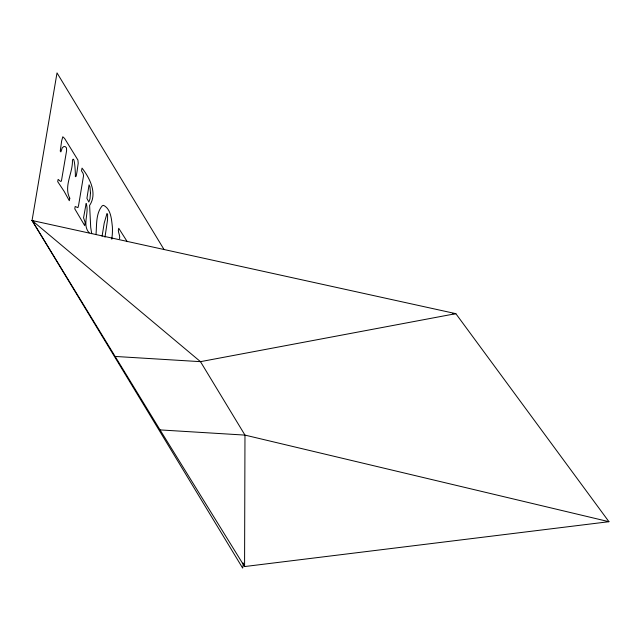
<?xml version="1.0" encoding="UTF-8"?>
<svg xmlns="http://www.w3.org/2000/svg" width="641" height="641" viewBox="0 0 641 641"><rect width="100%" height="100%" fill="white"/><g stroke="black" fill="none" stroke-linecap="round" stroke-linejoin="round"><path stroke-width="0.96" d="M96.046 234.021C96.799 224.679 95.765 213.229 102.304 205.721L103.634 205.368C111.045 209.126 111.51 219.534 112.383 226.874A19.342 5.264 -86.5 0 1 112.287 234.638L111.798 239.213M102.087 236.209L104.219 223.068L106.975 213.557L107.616 214.439L107.536 219.903L104.988 237.17M243.324 564.168L242.659 568.102L32.05 220.496L57.017 72.898L163.88 249.269M608.95 521.702L244.574 566.556L160.05 429.911L32.05 220.496L455.831 313.657L608.95 521.702L244.974 435.103L160.05 429.911M452.834 313.721L455.831 313.657L200.481 361.66L115.548 356.468M33.492 221.874L32.05 220.496L33.797 221.474M32.05 220.496L200.481 361.66L244.974 435.103L244.574 566.556L243.035 562.878M127.247 241.689L118.729 228.284C117.215 231.721 120.484 235.095 119.571 238.708M89.155 232.827C81.76 224.558 89.612 213.149 86.142 203.501L83.554 217.812L85.157 222.435L84.724 225.64L74.781 208.838L75.165 206.498L77.93 207.636L78.563 205.505L83.562 175.61L83.13 173.479L81.511 170.835L82.04 168.11C89.796 178.038 97.68 193.582 89.604 205.392L90.71 227.411L91.711 233.677M69.781 198.229L69.316 200.721L64.172 191.395L57.69 181.635L58.147 179.392L60.51 181.387L61.392 181.147L66.6 150.683L66.504 147.943L65.366 146.709L63.9 146.477L62.249 147.831L60.871 151.901L60.246 151.076L61.64 140.98L62.81 136.773L64.629 138.488L77.898 160.002L78.218 163.183L77.032 171.556L76.191 176.203L75.342 176.716C75.606 175.466 74.701 154.128 72.425 160.234C73.01 172.862 63.483 186.122 69.781 198.229M90.485 192.917L89.996 198.79L88.827 202.027L86.92 198.341L89.059 184.824L89.932 186.755L90.485 192.917"/></g></svg>
